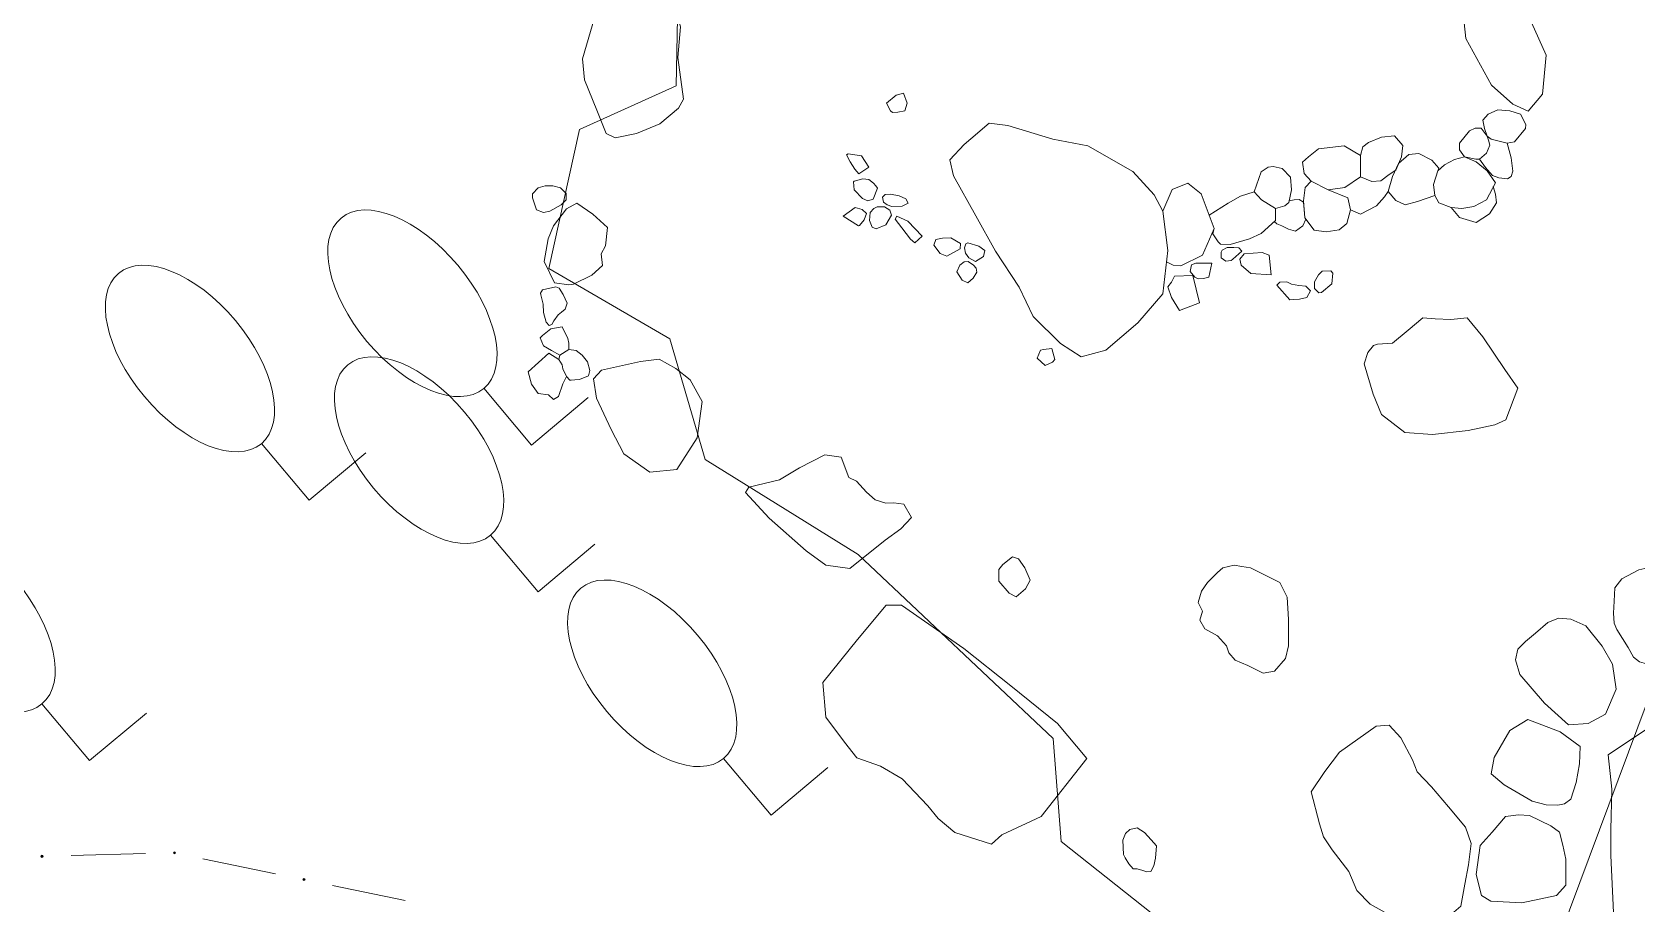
# Model space of a CAD drawing. Header units: metres. Extents: x -10443 to -4073, y -33280 to -26846.
# Drawn here: x -7334.63 to -7323.79, y -29220.63 to -29214.74 of the extents above; entities that cross this region are included whole.
import ezdxf

# ---------------------------------------------------------------- set-up
doc = ezdxf.new("R2010")
doc.units = ezdxf.units.M
doc.header["$MEASUREMENT"] = 0
doc.linetypes.add('CONTINUOUS_1', pattern=[0])
doc.linetypes.add('CONTINUOUS_2', pattern=[0])
for name, color, linetype, lineweight in [('園路', 241, 'CONTINUOUS_2', 18), ('木', 254, 'CONTINUOUS_2', 18), ('構造物', 241, 'CONTINUOUS_2', 18), ('石', 241, 'CONTINUOUS_2', 18), ('護岸', 241, 'CONTINUOUS_2', 18)]:
    doc.layers.add(name, color=color, linetype=linetype, lineweight=lineweight)

msp = doc.modelspace()

# ---------------------------------------------------------------- hatches: boundary and pattern name
at = {"layer": '園路', "linetype": 'CONTINUOUS_1', "lineweight": 18}
for points in [[(-7334.552, -29220.306, 1), (-7334.567, -29220.306, 1)], [(-7333.656, -29220.283, 1), (-7333.671, -29220.283, 1)], [(-7332.783, -29220.463, 1), (-7332.798, -29220.463, 1)]]:
    msp.add_hatch(color=256, dxfattribs=at).paths.add_polyline_path(points, flags=0)

# ---------------------------------------------------------------- linework, layer by layer
for p, q in [((-7333.861, -29220.288), (-7334.361, -29220.301)), ((-7332.982, -29220.424), (-7333.472, -29220.323)), ((-7332.108, -29220.604), (-7332.598, -29220.503))]:
    msp.add_line(p, q, dxfattribs=at)
for centre in [(-7334.559, -29220.306), (-7333.664, -29220.283), (-7332.79, -29220.463)]:
    msp.add_circle(centre, 0.0075, dxfattribs=at)
at = {"layer": '木', "linetype": 'CONTINUOUS_1', "lineweight": 18}
for p, q in [((-7331.254, -29217.53), (-7331.575, -29217.147)), ((-7330.871, -29217.209), (-7331.254, -29217.53)), ((-7332.756, -29217.903), (-7333.078, -29217.52)), ((-7332.373, -29217.582), (-7332.756, -29217.903)), ((-7331.209, -29218.521), (-7331.531, -29218.138)), ((-7330.826, -29218.2), (-7331.209, -29218.521)), ((-7334.237, -29219.66), (-7334.559, -29219.277)), ((-7333.854, -29219.339), (-7334.237, -29219.66)), ((-7329.636, -29220.028), (-7329.957, -29219.645)), ((-7329.253, -29219.707), (-7329.636, -29220.028))]:
    msp.add_line(p, q, dxfattribs=at)
for centre in [(-7332.058, -29216.573), (-7333.56, -29216.946), (-7332.013, -29217.564), (-7335.041, -29218.703), (-7330.439, -29219.071)]:
    msp.add_ellipse(centre, major_axis=(-0.482, 0.575), ratio=0.533333, dxfattribs=at)
at = {"layer": '構造物', "linetype": 'CONTINUOUS_2', "lineweight": 18, "flags": 128}
msp.add_lwpolyline([(-7321.064, -29214.748), (-7317.615, -29216.063), (-7320.213, -29222.986), (-7324.504, -29221.363), (-7322.541, -29216.101), (-7321.71, -29216.457)], close=True, dxfattribs=at)
at = {"layer": '石', "linetype": 'CONTINUOUS_2', "lineweight": 18, "flags": 128}
for points in [[(-7324.908, -29213.815), (-7324.754, -29214.041), (-7324.684, -29214.258), (-7324.641, -29214.492), (-7324.502, -29214.678), (-7324.403, -29214.897), (-7324.429, -29215.162), (-7324.525, -29215.275), (-7324.628, -29215.229), (-7324.772, -29215.101), (-7324.946, -29214.786), (-7324.983, -29214.445), (-7325.049, -29214.241), (-7325.01, -29213.964), (-7325.004, -29213.864), (-7324.964, -29213.804), (-7324.908, -29213.815)], [(-7328.831, -29215.273), (-7328.857, -29215.222), (-7328.793, -29215.167), (-7328.743, -29215.154), (-7328.717, -29215.223), (-7328.733, -29215.274), (-7328.781, -29215.283), (-7328.816, -29215.286), (-7328.831, -29215.273)], [(-7328.287, -29215.462), (-7328.165, -29215.356), (-7328.037, -29215.372), (-7327.734, -29215.464), (-7327.498, -29215.51), (-7327.194, -29215.683), (-7327.05, -29215.841), (-7326.991, -29215.95), (-7326.958, -29216.216), (-7326.991, -29216.509), (-7327.16, -29216.704), (-7327.376, -29216.889), (-7327.544, -29216.934), (-7327.682, -29216.845), (-7327.868, -29216.662), (-7327.962, -29216.465), (-7328.121, -29216.22), (-7328.254, -29215.982), (-7328.405, -29215.713), (-7328.429, -29215.605), (-7328.333, -29215.5), (-7328.287, -29215.462)], [(-7324.776, -29215.466), (-7324.667, -29215.492), (-7324.618, -29215.482), (-7324.544, -29215.392), (-7324.541, -29215.366), (-7324.578, -29215.296), (-7324.649, -29215.274), (-7324.73, -29215.268), (-7324.795, -29215.297), (-7324.831, -29215.337), (-7324.821, -29215.393), (-7324.803, -29215.444), (-7324.776, -29215.466)], [(-7325.658, -29215.719), (-7325.581, -29215.751), (-7325.52, -29215.747), (-7325.463, -29215.703), (-7325.419, -29215.674), (-7325.38, -29215.585), (-7325.372, -29215.508), (-7325.427, -29215.443), (-7325.516, -29215.451), (-7325.604, -29215.487), (-7325.641, -29215.516), (-7325.658, -29215.576)], [(-7324.803, -29215.444), (-7324.842, -29215.391), (-7324.883, -29215.39), (-7324.922, -29215.408), (-7324.989, -29215.492), (-7324.988, -29215.538), (-7324.955, -29215.584), (-7324.878, -29215.599), (-7324.854, -29215.599), (-7324.807, -29215.56), (-7324.783, -29215.506), (-7324.794, -29215.471), (-7324.803, -29215.444)], [(-7326.049, -29215.621), (-7326.038, -29215.697), (-7325.991, -29215.749), (-7325.875, -29215.807), (-7325.764, -29215.792), (-7325.658, -29215.719), (-7325.658, -29215.576), (-7325.767, -29215.511), (-7325.94, -29215.53), (-7326.009, -29215.585), (-7326.049, -29215.621)], [(-7325.155, -29215.846), (-7325.272, -29215.885), (-7325.355, -29215.908), (-7325.418, -29215.88), (-7325.47, -29215.818), (-7325.441, -29215.716), (-7325.4, -29215.629), (-7325.33, -29215.569), (-7325.264, -29215.561), (-7325.176, -29215.607), (-7325.128, -29215.661), (-7325.136, -29215.679)], [(-7324.667, -29215.492), (-7324.641, -29215.591), (-7324.628, -29215.68), (-7324.639, -29215.718), (-7324.665, -29215.732), (-7324.724, -29215.726), (-7324.766, -29215.71), (-7324.813, -29215.657), (-7324.854, -29215.599)], [(-7326.328, -29215.685), (-7326.375, -29215.821), (-7326.325, -29215.874), (-7326.232, -29215.932), (-7326.168, -29215.916), (-7326.141, -29215.893), (-7326.124, -29215.808), (-7326.13, -29215.722), (-7326.187, -29215.664), (-7326.246, -29215.65), (-7326.281, -29215.655), (-7326.328, -29215.685)], [(-7325.136, -29215.679), (-7325.164, -29215.771), (-7325.155, -29215.846), (-7325.128, -29215.894), (-7325.044, -29215.927), (-7324.973, -29215.933), (-7324.892, -29215.92), (-7324.807, -29215.875), (-7324.745, -29215.759), (-7324.802, -29215.679), (-7324.876, -29215.619), (-7324.955, -29215.584), (-7325.022, -29215.602), (-7325.09, -29215.639), (-7325.136, -29215.679)], [(-7326.991, -29215.95), (-7326.929, -29215.804), (-7326.823, -29215.761), (-7326.733, -29215.834), (-7326.644, -29216.067), (-7326.723, -29216.247), (-7326.87, -29216.32), (-7326.923, -29216.316), (-7326.967, -29216.294)], [(-7325.991, -29215.749), (-7326.03, -29215.791), (-7326.041, -29215.881), (-7326.034, -29215.997), (-7325.97, -29216.08), (-7325.888, -29216.091), (-7325.801, -29216.077), (-7325.75, -29216.034), (-7325.724, -29215.942), (-7325.742, -29215.861), (-7325.875, -29215.807)], [(-7325.044, -29215.927), (-7324.989, -29215.993), (-7324.877, -29216.028), (-7324.787, -29215.969), (-7324.739, -29215.894), (-7324.746, -29215.836), (-7324.761, -29215.785)], [(-7326.232, -29215.932), (-7326.232, -29216.013), (-7326.328, -29216.101), (-7326.406, -29216.137), (-7326.536, -29216.175), (-7326.602, -29216.173), (-7326.618, -29216.157), (-7326.655, -29216.104), (-7326.644, -29216.067), (-7326.678, -29215.978), (-7326.55, -29215.896), (-7326.467, -29215.849), (-7326.375, -29215.821)], [(-7326.241, -29216.021), (-7326.223, -29216.036), (-7326.188, -29216.051), (-7326.143, -29216.073), (-7326.097, -29216.085), (-7326.046, -29216.051), (-7326.027, -29216.005), (-7326.033, -29215.997), (-7326.037, -29215.94), (-7326.041, -29215.89), (-7326.071, -29215.872), (-7326.104, -29215.874), (-7326.138, -29215.881)], [(-7325.724, -29215.942), (-7325.657, -29215.972), (-7325.548, -29215.914), (-7325.496, -29215.854), (-7325.47, -29215.818)], [(-7328.302, -29216.267), (-7328.256, -29216.29), (-7328.203, -29216.258), (-7328.194, -29216.216), (-7328.235, -29216.188), (-7328.309, -29216.164), (-7328.321, -29216.172), (-7328.331, -29216.199), (-7328.325, -29216.234), (-7328.302, -29216.267)], [(-7331.179, -29216.79), (-7331.124, -29216.745), (-7331.047, -29216.733), (-7331.009, -29216.81), (-7331.003, -29216.842), (-7331.002, -29216.884), (-7331.063, -29216.924), (-7331.118, -29216.891), (-7331.173, -29216.86), (-7331.195, -29216.807), (-7331.179, -29216.79)], [(-7325.608, -29216.906), (-7325.632, -29216.982), (-7325.571, -29217.186), (-7325.516, -29217.323), (-7325.358, -29217.445), (-7325.172, -29217.459), (-7324.93, -29217.432), (-7324.75, -29217.394), (-7324.676, -29217.36), (-7324.594, -29217.146), (-7324.682, -29217.019), (-7324.832, -29216.799), (-7324.938, -29216.672), (-7325.047, -29216.682), (-7325.152, -29216.678), (-7325.236, -29216.671), (-7325.336, -29216.755), (-7325.442, -29216.843), (-7325.542, -29216.85), (-7325.57, -29216.859), (-7325.608, -29216.906)], [(-7328.073, -29218.336), (-7328.007, -29218.285), (-7327.967, -29218.299), (-7327.924, -29218.359), (-7327.887, -29218.442), (-7327.918, -29218.501), (-7327.982, -29218.554), (-7328.029, -29218.53), (-7328.098, -29218.449), (-7328.098, -29218.371), (-7328.073, -29218.336)], [(-7326.561, -29218.885), (-7326.623, -29218.817), (-7326.709, -29218.771), (-7326.741, -29218.713), (-7326.724, -29218.652), (-7326.754, -29218.594), (-7326.731, -29218.517), (-7326.69, -29218.457), (-7326.623, -29218.391), (-7326.587, -29218.36), (-7326.511, -29218.341), (-7326.458, -29218.349), (-7326.4, -29218.359), (-7326.201, -29218.458), (-7326.153, -29218.557), (-7326.143, -29218.707), (-7326.144, -29218.886), (-7326.164, -29218.971), (-7326.238, -29219.057), (-7326.315, -29219.07), (-7326.417, -29219.019), (-7326.503, -29218.983), (-7326.545, -29218.933), (-7326.561, -29218.885)], [(-7323.741, -29219.003), (-7323.64, -29219.008), (-7323.529, -29218.971), (-7323.46, -29218.941), (-7323.424, -29218.711), (-7323.549, -29218.389), (-7323.574, -29218.333), (-7323.676, -29218.35), (-7323.778, -29218.372), (-7323.893, -29218.433), (-7323.94, -29218.493), (-7323.945, -29218.583), (-7323.948, -29218.666), (-7323.944, -29218.733), (-7323.926, -29218.776), (-7323.849, -29218.896), (-7323.814, -29218.963), (-7323.774, -29218.993), (-7323.741, -29219.003)], [(-7324.596, -29218.909), (-7324.611, -29218.981), (-7324.581, -29219.078), (-7324.415, -29219.273), (-7324.252, -29219.419), (-7324.119, -29219.409), (-7324.002, -29219.346), (-7323.93, -29219.177), (-7323.955, -29219.01), (-7324.026, -29218.888), (-7324.135, -29218.751), (-7324.236, -29218.706), (-7324.32, -29218.699), (-7324.392, -29218.728), (-7324.476, -29218.799), (-7324.544, -29218.856), (-7324.596, -29218.909)], [(-7325.991, -29219.87), (-7325.897, -29219.734), (-7325.799, -29219.603), (-7325.551, -29219.427), (-7325.464, -29219.421), (-7325.385, -29219.506), (-7325.305, -29219.656), (-7325.274, -29219.735), (-7325.177, -29219.838), (-7325.064, -29219.973), (-7324.949, -29220.109), (-7324.911, -29220.219), (-7324.929, -29220.365), (-7324.952, -29220.494), (-7324.979, -29220.643), (-7325.059, -29220.711), (-7325.166, -29220.761), (-7325.29, -29220.731), (-7325.47, -29220.698), (-7325.591, -29220.63), (-7325.682, -29220.537), (-7325.737, -29220.41), (-7325.849, -29220.263), (-7325.908, -29220.175), (-7325.933, -29220.087), (-7325.991, -29219.87)], [(-7324.774, -29219.75), (-7324.754, -29219.639), (-7324.65, -29219.456), (-7324.527, -29219.383), (-7324.308, -29219.465), (-7324.173, -29219.564), (-7324.178, -29219.682), (-7324.201, -29219.809), (-7324.236, -29219.921), (-7324.28, -29219.951), (-7324.324, -29219.96), (-7324.403, -29219.958), (-7324.498, -29219.935), (-7324.688, -29219.824), (-7324.774, -29219.75)], [(-7327.257, -29220.293), (-7327.262, -29220.198), (-7327.244, -29220.153), (-7327.215, -29220.125), (-7327.166, -29220.113), (-7327.116, -29220.145), (-7327.071, -29220.195), (-7327.035, -29220.235), (-7327.041, -29220.318), (-7327.053, -29220.37), (-7327.073, -29220.409), (-7327.099, -29220.412), (-7327.127, -29220.403), (-7327.164, -29220.392), (-7327.191, -29220.39), (-7327.221, -29220.357), (-7327.246, -29220.316), (-7327.257, -29220.293)], [(-7324.877, -29220.43), (-7324.841, -29220.571), (-7324.778, -29220.61), (-7324.567, -29220.62), (-7324.334, -29220.572), (-7324.271, -29220.501), (-7324.27, -29220.325), (-7324.29, -29220.231), (-7324.314, -29220.143), (-7324.373, -29220.101), (-7324.517, -29220.031), (-7324.591, -29220.027), (-7324.679, -29220.037), (-7324.769, -29220.143), (-7324.849, -29220.234), (-7324.877, -29220.43)]]:
    msp.add_lwpolyline(points, dxfattribs=at)
for points in [[(-7330.689, -29215.456), (-7330.545, -29215.426), (-7330.387, -29215.361), (-7330.261, -29215.255), (-7330.228, -29215.196), (-7330.265, -29214.913), (-7330.247, -29214.707), (-7330.285, -29214.573), (-7330.232, -29214.358), (-7330.357, -29214.247), (-7330.473, -29214.185), (-7330.713, -29214.408), (-7330.828, -29214.646), (-7330.91, -29214.923), (-7330.897, -29215.065), (-7330.813, -29215.27), (-7330.75, -29215.426)], [(-7329.045, -29215.698), (-7329.072, -29215.667), (-7329.102, -29215.618), (-7329.128, -29215.57), (-7329.115, -29215.564), (-7329.025, -29215.577), (-7328.976, -29215.654)], [(-7331.131, -29215.952), (-7331.173, -29215.959), (-7331.22, -29215.942), (-7331.247, -29215.861), (-7331.248, -29215.835), (-7331.208, -29215.794), (-7331.161, -29215.781), (-7331.109, -29215.78), (-7331.059, -29215.794), (-7331.019, -29215.832), (-7331.019, -29215.874), (-7331.053, -29215.909)], [(-7328.948, -29215.871), (-7328.983, -29215.882), (-7329.02, -29215.865), (-7329.075, -29215.806), (-7329.08, -29215.752), (-7329.076, -29215.748), (-7329.018, -29215.732), (-7328.977, -29215.738), (-7328.944, -29215.762), (-7328.929, -29215.779), (-7328.917, -29215.796)], [(-7328.821, -29215.919), (-7328.852, -29215.909), (-7328.878, -29215.89), (-7328.884, -29215.856), (-7328.867, -29215.839), (-7328.831, -29215.837), (-7328.772, -29215.848), (-7328.726, -29215.867), (-7328.711, -29215.897), (-7328.752, -29215.917)], [(-7331.099, -29216.434), (-7331.168, -29216.291), (-7331.141, -29216.138), (-7331.105, -29216.049), (-7331.017, -29215.935), (-7330.949, -29215.898), (-7330.841, -29215.971), (-7330.741, -29216.061), (-7330.755, -29216.186), (-7330.784, -29216.24), (-7330.774, -29216.319), (-7330.847, -29216.383), (-7330.97, -29216.444), (-7331.002, -29216.448)], [(-7329.149, -29215.985), (-7329.068, -29215.927), (-7329.022, -29215.94), (-7328.993, -29215.966), (-7329.008, -29216.01), (-7329.039, -29216.048), (-7329.047, -29216.051)], [(-7328.861, -29216.043), (-7328.927, -29216.07), (-7328.955, -29216.058), (-7328.971, -29216.015), (-7328.967, -29215.96), (-7328.942, -29215.932), (-7328.921, -29215.921), (-7328.871, -29215.922), (-7328.835, -29215.944), (-7328.823, -29215.977)], [(-7328.754, -29216.063), (-7328.799, -29216.006), (-7328.787, -29215.985), (-7328.714, -29216.019), (-7328.616, -29216.12), (-7328.666, -29216.164), (-7328.695, -29216.14)], [(-7328.36, -29216.205), (-7328.45, -29216.254), (-7328.494, -29216.236), (-7328.537, -29216.181), (-7328.524, -29216.143), (-7328.479, -29216.133), (-7328.423, -29216.131), (-7328.358, -29216.169)], [(-7326.52, -29216.275), (-7326.531, -29216.283), (-7326.567, -29216.288), (-7326.597, -29216.267), (-7326.598, -29216.227), (-7326.592, -29216.214), (-7326.558, -29216.196), (-7326.512, -29216.196), (-7326.479, -29216.198), (-7326.459, -29216.221)], [(-7328.272, -29216.404), (-7328.308, -29216.435), (-7328.346, -29216.416), (-7328.382, -29216.361), (-7328.362, -29216.316), (-7328.334, -29216.292), (-7328.306, -29216.29), (-7328.27, -29216.316), (-7328.251, -29216.336), (-7328.247, -29216.364)], [(-7326.681, -29216.396), (-7326.716, -29216.406), (-7326.753, -29216.407), (-7326.776, -29216.396), (-7326.808, -29216.358), (-7326.797, -29216.314), (-7326.769, -29216.302), (-7326.661, -29216.303)], [(-7326.26, -29216.382), (-7326.397, -29216.371), (-7326.463, -29216.316), (-7326.472, -29216.276), (-7326.443, -29216.239), (-7326.321, -29216.229), (-7326.274, -29216.248)], [(-7326.744, -29216.571), (-7326.88, -29216.621), (-7326.933, -29216.533), (-7326.958, -29216.463), (-7326.933, -29216.43), (-7326.914, -29216.391), (-7326.788, -29216.386)], [(-7326.222, -29216.451), (-7326.202, -29216.431), (-7326.155, -29216.428), (-7326.122, -29216.445), (-7326.073, -29216.452), (-7326.026, -29216.458), (-7325.994, -29216.49), (-7326.02, -29216.533), (-7326.069, -29216.546), (-7326.11, -29216.548), (-7326.135, -29216.549)], [(-7325.851, -29216.441), (-7325.921, -29216.5), (-7325.939, -29216.502), (-7325.967, -29216.473), (-7325.968, -29216.429), (-7325.94, -29216.381), (-7325.917, -29216.356), (-7325.858, -29216.354), (-7325.845, -29216.369)], [(-7331.179, -29216.483), (-7331.09, -29216.463), (-7331.068, -29216.472), (-7331.04, -29216.514), (-7331.013, -29216.572), (-7331.027, -29216.612), (-7331.051, -29216.634), (-7331.075, -29216.651), (-7331.104, -29216.691), (-7331.117, -29216.716), (-7331.134, -29216.723), (-7331.156, -29216.701), (-7331.172, -29216.635), (-7331.175, -29216.58), (-7331.192, -29216.515), (-7331.194, -29216.505)], [(-7331.137, -29216.909), (-7331.07, -29216.953), (-7331.048, -29216.988), (-7331.043, -29217.015), (-7331.018, -29217.067), (-7331.043, -29217.116), (-7331.072, -29217.202), (-7331.106, -29217.223), (-7331.139, -29217.192), (-7331.209, -29217.182), (-7331.255, -29217.12), (-7331.277, -29217.035)], [(-7331.063, -29216.924), (-7331.002, -29216.884), (-7330.953, -29216.892), (-7330.911, -29216.923), (-7330.876, -29216.969), (-7330.861, -29217.027), (-7330.87, -29217.063), (-7330.931, -29217.088), (-7330.961, -29217.089), (-7330.987, -29217.092), (-7330.996, -29217.091), (-7331.018, -29217.067), (-7331.043, -29217.015), (-7331.048, -29216.988), (-7331.07, -29216.953)], [(-7330.782, -29217.024), (-7330.519, -29216.966), (-7330.391, -29216.951), (-7330.279, -29217.014), (-7330.183, -29217.089), (-7330.102, -29217.236), (-7330.136, -29217.482), (-7330.273, -29217.695), (-7330.454, -29217.713), (-7330.63, -29217.59), (-7330.717, -29217.424), (-7330.816, -29217.213), (-7330.836, -29217.084)], [(-7327.787, -29216.992), (-7327.84, -29216.943), (-7327.818, -29216.89), (-7327.798, -29216.886), (-7327.74, -29216.879), (-7327.721, -29216.953), (-7327.736, -29216.97)], [(-7329.787, -29217.815), (-7329.579, -29217.765), (-7329.444, -29217.683), (-7329.274, -29217.597), (-7329.164, -29217.611), (-7329.112, -29217.75), (-7329.06, -29217.773), (-7328.992, -29217.848), (-7328.933, -29217.9), (-7328.861, -29217.922), (-7328.807, -29217.919), (-7328.74, -29217.93), (-7328.689, -29218.019), (-7328.76, -29218.095), (-7328.867, -29218.171), (-7329.104, -29218.364), (-7329.267, -29218.34), (-7329.4, -29218.245), (-7329.649, -29218.024), (-7329.809, -29217.851)], [(-7327.812, -29220.038), (-7327.504, -29219.647), (-7327.703, -29219.41), (-7328.017, -29219.156), (-7328.335, -29218.903), (-7328.756, -29218.61), (-7328.86, -29218.612), (-7329.054, -29218.843), (-7329.287, -29219.134), (-7329.267, -29219.366), (-7329.14, -29219.536), (-7329.057, -29219.641), (-7328.898, -29219.698), (-7328.752, -29219.783), (-7328.578, -29219.966), (-7328.508, -29220.05), (-7328.395, -29220.146), (-7328.148, -29220.225), (-7328.079, -29220.162)], [(-7323.307, -29221.206), (-7323.494, -29221.167), (-7323.589, -29221.067), (-7323.73, -29221), (-7323.809, -29220.955), (-7323.881, -29220.782), (-7323.95, -29220.686), (-7323.966, -29220.301), (-7323.968, -29220.128), (-7323.961, -29219.852), (-7323.984, -29219.622), (-7323.693, -29219.426), (-7323.603, -29219.425), (-7323.471, -29219.298), (-7323.394, -29219.233), (-7323.272, -29219.258), (-7323.143, -29219.298), (-7323.02, -29219.476), (-7323.109, -29219.774), (-7323.164, -29220.075), (-7323.187, -29220.332), (-7323.266, -29220.642), (-7323.277, -29220.895), (-7323.307, -29221.206), (-7323.494, -29221.167)]]:
    msp.add_lwpolyline(points, close=True, dxfattribs=at)
at = {"layer": '護岸', "lineweight": 18, "flags": 128}
msp.add_lwpolyline([(-7320.608, -29189.785), (-7314.594, -29192.152), (-7312.478, -29193.089), (-7311.943, -29193.485, 0.118487), (-7312.034, -29195.046), (-7312.382, -29195.338, 0.307861), (-7313.197, -29196.762), (-7313.624, -29197.413), (-7313.72, -29197.49, 0.21943), (-7314.681, -29199.194), (-7314.718, -29199.818), (-7314.439, -29200.622), (-7314.605, -29201.189, 0.208621), (-7314.842, -29202.764), (-7314.596, -29203.633), (-7314.612, -29204.243), (-7314.795, -29204.594, -0.201585), (-7315.84, -29205.996), (-7316.001, -29205.985), (-7316.655, -29207.103), (-7316.337, -29208.293, 0.220758), (-7317.513, -29209.444), (-7318.495, -29209.412), (-7318.717, -29209.697), (-7318.974, -29210.374), (-7320.167, -29210.09), (-7322.364, -29216.493), (-7322.426, -29217.714), (-7323.25, -29219.161), (-7323.415, -29221.254), (-7322.689, -29222.054), (-7321.458, -29222.291), (-7320.661, -29222.822), (-7320.724, -29223.394), (-7320.34, -29224.045), (-7320.857, -29226.68), (-7320.57, -29226.934), (-7320.086, -29227.393), (-7319.462, -29228.399), (-7319.71, -29230.015), (-7320.864, -29231.53), (-7321.289, -29232.232), (-7320.823, -29232.904), (-7321.632, -29233.236), (-7322.806, -29233.456), (-7323.688, -29233.701), (-7324.091, -29234.311), (-7325.442, -29235.322), (-7326.414, -29234.605), (-7329.571, -29236.143), (-7331.132, -29236.167), (-7331.62, -29236.057), (-7332.266, -29236.229), (-7332.972, -29236.154), (-7333.576, -29235.228), (-7334.365, -29234.111), (-7334.533, -29233.263), (-7334.89, -29232.13), (-7334.649, -29228.913), (-7334.797, -29227.382), (-7333.416, -29225.354), (-7332.328, -29224.53), (-7331.698, -29224.692), (-7331.162, -29224.82), (-7329.991, -29224.644), (-7328.94, -29224.772), (-7328.512, -29224.864), (-7328.136, -29224.461), (-7327.376, -29224.844), (-7326.242, -29224.175), (-7326.425, -29222.681), (-7327.114, -29221.645), (-7326.94, -29220.791), (-7327.678, -29220.207), (-7327.733, -29219.512), (-7329.049, -29218.269), (-7330.081, -29217.628), (-7330.319, -29216.814), (-7331.137, -29216.339), (-7330.929, -29215.399), (-7330.277, -29215.104), (-7330.257, -29214.067), (-7329.689, -29213.37), (-7329.281, -29212.599), (-7329.278, -29211.883), (-7328.63, -29211.092), (-7328.342, -29209.648), (-7328.489, -29208.865), (-7328.797, -29208.899), (-7328.397, -29208.129), (-7327.435, -29207.846), (-7326.291, -29207.143), (-7325.706, -29206.597), (-7324.571, -29204.272), (-7324.016, -29203.126), (-7323.15, -29201.07), (-7323.054, -29200.039), (-7323.457, -29199.646), (-7323.52, -29198.672), (-7323.184, -29198.529), (-7323.218, -29197.147), (-7323.203, -29195.392), (-7322.91, -29193.749), (-7322.801, -29193.438), (-7322.111, -29192.026), (-7322.229, -29190.829), (-7320.608, -29189.785)], format="xyb", dxfattribs=at)

doc.saveas('drawing.dxf')
